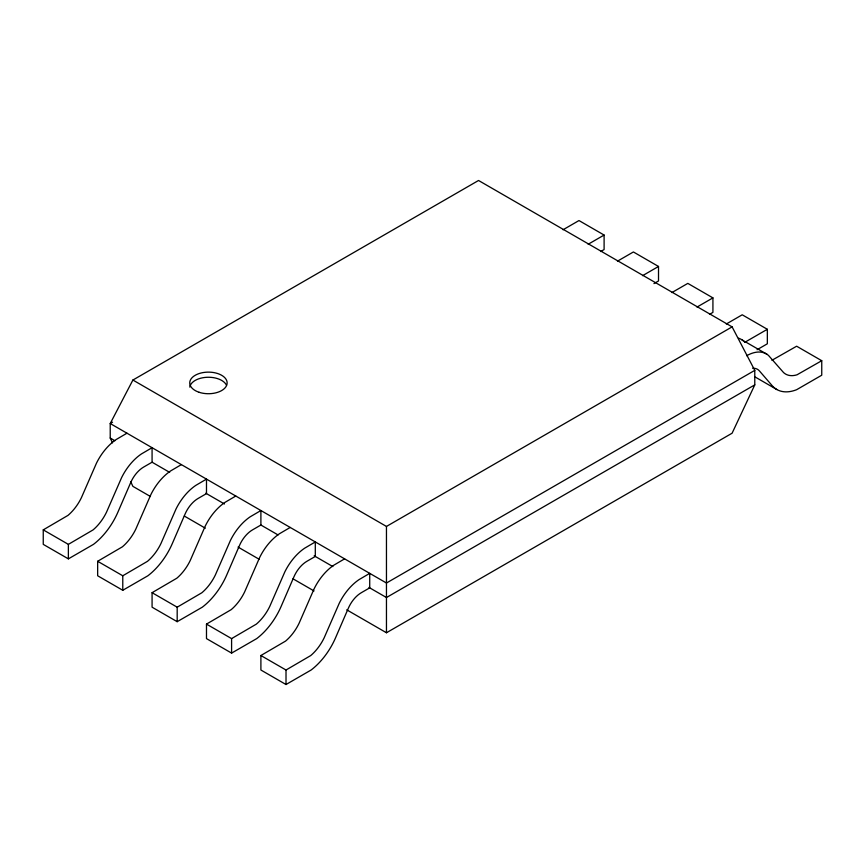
<?xml version="1.0" encoding="UTF-8"?>
<svg xmlns="http://www.w3.org/2000/svg" width="865" height="865" viewBox="0 0 865 865"><rect width="100%" height="100%" fill="white"/><g stroke="black" fill="none" stroke-linecap="round" stroke-linejoin="round"><path stroke-width="1.3" d="M112.482 442.869L110.223 438.036L110.223 423.536L132.896 380.038L478.54 180.482L732.104 326.873L754.777 370.371L754.777 384.871L732.104 433.203L386.46 632.758L346.735 609.825M112.558 422.185L110.223 423.536L386.46 583.021L754.777 370.371M126.96 433.203L116.278 439.463A39.877 23.02 -60 0 0 96.48 463.153L81.418 497.667A33.551 19.365 -60 0 1 67.967 515.399L43.25 529.867L43.25 544.366L68.367 558.866L93.474 544.366A51.316 29.626 -60 0 0 117.932 512.091L130.691 482.594A22.101 12.759 -60 0 1 143.698 467.035L152.078 462.202L152.078 447.702L141.395 453.963A39.877 23.02 -60 0 0 121.587 477.653L106.525 512.167A33.551 19.365 -60 0 1 93.085 529.899L68.367 544.366L43.25 529.867M563.061 229.755L578.988 220.553L604.105 235.053L604.105 249.553L600.678 251.531M181.369 464.613L170.697 470.884A39.877 23.02 -60 0 0 150.888 494.564L135.827 529.077A33.551 19.365 -60 0 1 122.387 546.821L97.659 561.277L97.659 575.776L122.776 590.276L147.883 575.776A51.316 29.626 -60 0 0 172.34 543.501L185.099 514.005A22.101 12.759 -60 0 1 198.117 498.445L206.486 493.612L206.486 479.113L195.804 485.384A39.877 23.02 -60 0 0 175.995 509.063L160.933 543.577A33.551 19.365 -60 0 1 147.493 561.32L122.776 575.776L97.659 561.277M588.178 244.254L604.105 235.053M617.469 261.165L633.407 251.964L658.514 266.463L658.514 280.963L653.951 283.601M235.777 496.034L225.105 502.295A39.877 23.02 -60 0 0 205.297 525.974L190.235 560.498A33.551 19.365 -60 0 1 176.795 578.231L152.078 592.687L152.078 607.187L177.184 621.686L202.302 607.187A51.316 29.626 -60 0 0 226.76 574.911L239.519 545.415A22.101 12.759 -60 0 1 252.526 529.867L260.895 525.033L260.895 510.534L250.212 516.794A39.877 23.02 -60 0 0 230.414 540.474L215.353 574.987A33.551 19.365 -60 0 1 201.902 592.73L177.184 607.187L152.078 592.687M642.587 275.665L658.514 266.463M671.889 292.575L687.816 283.385L712.922 297.884L712.922 312.384L709.505 314.363M290.197 527.445L279.514 533.705A39.877 23.02 -60 0 0 259.705 557.395L244.644 591.909A33.551 19.365 -60 0 1 231.204 609.641L206.486 624.108L206.486 638.608L231.593 653.107L256.71 638.608A51.316 29.626 -60 0 0 281.168 606.333L293.927 576.836A22.101 12.759 -60 0 1 306.934 561.277L315.303 556.444L315.303 541.944L304.631 548.205A39.877 23.02 -60 0 0 284.823 571.895L269.761 606.408A33.551 19.365 -60 0 1 256.321 624.141L231.593 638.608L206.486 624.108M696.995 307.075L712.922 297.884M726.297 323.997L742.224 314.795L767.341 329.295L767.341 343.794L757.07 349.73M132.896 380.038L386.46 526.439L732.104 326.873M344.605 558.855L333.922 565.126A39.877 23.02 -60 0 0 314.125 588.805L299.063 623.319A33.551 19.365 -60 0 1 285.612 641.062L260.895 655.519L260.895 670.018L286.012 684.518L311.119 670.018A51.316 29.626 -60 0 0 335.577 637.743L348.336 608.246A22.101 12.759 -60 0 1 361.343 592.687L369.723 587.854L369.723 573.354L359.04 579.626A39.877 23.02 -60 0 0 339.231 603.305L324.17 637.819A33.551 19.365 -60 0 1 310.73 655.562L286.012 670.018L260.895 655.519M744.581 342.432L767.341 329.295M754.777 384.871L386.46 597.52L368.977 587.432M752.637 368.274A22.101 12.759 -60 0 1 759.416 370.912L772.175 385.671A51.316 29.626 -60 0 0 796.633 389.704L821.75 375.205L821.75 360.705L797.033 374.794A33.551 19.365 -60 0 1 783.582 372.577L768.52 355.461A39.877 23.02 -60 0 0 748.722 354.639L746.668 355.731M771.915 360.294L796.633 346.216L821.75 360.705M741.9 339.804L767.017 354.304M755.242 377.054L776.932 389.574M110.223 438.036L114.883 440.728M152.175 462.267L169.659 472.355M205.794 493.212L224.446 503.981M260.581 524.85L278.065 534.938M314.19 555.806L332.841 566.564M150.424 496.488L132.896 486.368L130.626 481.535M184.31 516.048L205.34 528.191M238.059 547.08L259.089 559.223M292.976 578.793L314.017 590.936M386.46 526.439L386.46 632.758M286.012 670.018L286.012 684.518M231.593 638.608L231.593 653.107M177.184 607.187L177.184 621.686M122.776 575.776L122.776 590.276M68.367 544.366L68.367 558.866M189.792 387.109A18.706 10.802 0 0 1 206.8 377.291A18.706 10.802 0 0 1 226.5 385.249M738.494 338.193A39.877 23.02 -60 0 1 743.413 340.961M199.08 392.278A18.706 10.802 0 0 0 227.138 382.925A18.706 10.802 0 0 0 199.08 373.572A18.706 10.802 0 0 0 199.08 392.278"/></g></svg>
